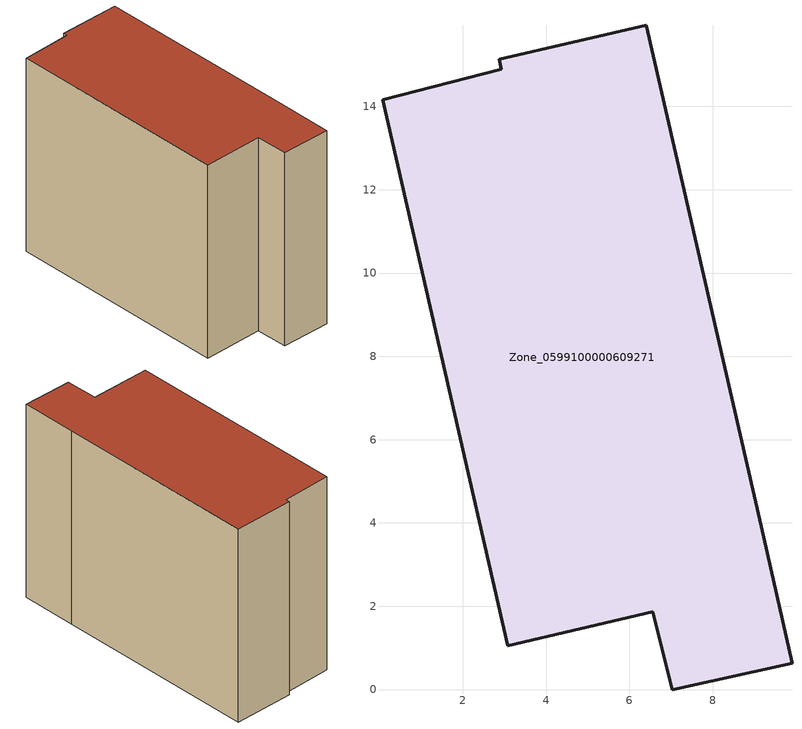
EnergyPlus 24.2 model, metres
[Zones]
Zone_0599100000609271
 floor ground (C_G): 7.02,0 6.56,1.87 3.07,1.05 0.07,14.16 2.93,14.89 2.87,15.13 6.4,15.95 9.16,3.92 9.9,0.63 z0
 wall outside (C_F): 6.56,1.87 7.02,0 9.9,0.63 9.16,3.92 6.4,15.95 2.87,15.13 2.93,14.89 0.07,14.16 3.07,1.05 6.56,1.87 z0:11.91
 roof outside (C_R): 2.93,14.89 0.07,14.16 3.07,1.05 6.56,1.87 7.02,0 9.9,0.63 9.16,3.92 6.4,15.95 2.87,15.13 z11.91
[BUILDING]
Pand.0599100000609271: North Axis=0; Terrain=City; Loads Convergence Tolerance Value=0.04; Temperature Convergence Tolerance Value=0.4; Solar Distribution=FullExterior; Maximum Number of Warmup Days=25; Minimum Number of Warmup Days=1
[Site:Location]
Rotterdam.The.Hague.AP_ZH_NLD Design_Conditions: Latitude=51.96; Longitude=4.45; Time Zone=1; Elevation=-4.5
[SITE:GROUNDTEMPERATURE:BUILDINGSURFACE]
18, 18, 18, 18, 18, 18, 18, 18, 18, 18, 18, 18
[MATERIAL] Thermal Absorptance=0.9; Solar Absorptance=0.7; Visible Absorptance=0.7
Name | Roughness | Thickness | Conductivity | Density | Specific Heat
G.TI.1946 | MediumSmooth | 0.15 | 1 | 540 | 1210
F.TI.1946 | Rough | 0.3 | 0.857143 | 1920 | 840
R.TI.1946 | MediumRough | 0.2 | 0.1 | 1500 | 1000
[CONSTRUCTION]
C_G: G.TI.1946
C_F: F.TI.1946
C_R: R.TI.1946
[ZONE]
Zone_0599100000609271: Type=1; Multiplier=1; Ceiling Height=Autocalculate; Volume=Autocalculate; Floor Area=autocalculate; Part of Total Floor Area=Yes
[ZONEINFILTRATION:DESIGNFLOWRATE]
Infil_Zone_0599100000609271: Zone or ZoneList or Space or SpaceList=Zone_0599100000609271; Schedule=AlwaysOn; Design Flow Rate Calculation Method=Flow/Area; Flow Rate per Floor Area=0.003; Constant Term Coefficient=1; Temperature Term Coefficient=0; Velocity Term Coefficient=0; Velocity Squared Term Coefficient=0
[HVACTEMPLATE:ZONE:IDEALLOADSAIRSYSTEM]
Zone_0599100000609271: Maximum Heating Supply Air Temperature=50; Minimum Cooling Supply Air Temperature=13; Maximum Heating Supply Air Humidity Ratio=0.0156; Minimum Cooling Supply Air Humidity Ratio=0.0077; Heating Limit=NoLimit; Cooling Limit=NoLimit; Dehumidification Control Type=ConstantSensibleHeatRatio; Cooling Sensible Heat Ratio=0.7; Dehumidification Setpoint=60; Humidification Control Type=None; Humidification Setpoint=30; Outdoor Air Method=None; Outdoor Air Flow Rate per Person=0.00944; Outdoor Air Flow Rate per Zone Floor Area=0; Outdoor Air Flow Rate per Zone=0; Demand Controlled Ventilation Type=None; Outdoor Air Economizer Type=NoEconomizer; Heat Recovery Type=None; Sensible Heat Recovery Effectiveness=0.7; Latent Heat Recovery Effectiveness=0.65
[ZONECONTROL:THERMOSTAT]
ThermostatControl_Zone_0599100000609271: Zone or ZoneList=Zone_0599100000609271; Control Type Schedule=DualSetpointControlType; Control 1=Thermostat_Zone_0599100000609271; Temperature Difference Between Cutout And Setpoint=0
[THERMOSTATSETPOINT:DUALSETPOINT]
Thermostat_Zone_0599100000609271: Heating Setpoint Temperature Schedule=HeatingSetpoint_Zone_0599100000609271; Cooling Setpoint Temperature Schedule=CoolingSetpoint_Zone_0599100000609271
[SCHEDULE:COMPACT]
HeatingSetpoint_Zone_0599100000609271: Through: 12/31, For: AllDays, Until: 24:00, 21
CoolingSetpoint_Zone_0599100000609271: Through: 12/31, For: AllDays, Until: 24:00, 24
DualSetpointControlType: Through: 12/31, For: AllDays, Until: 24:00, 4
AlwaysOn: Through: 12/31, For: AllDays, Until: 24:00, 1
